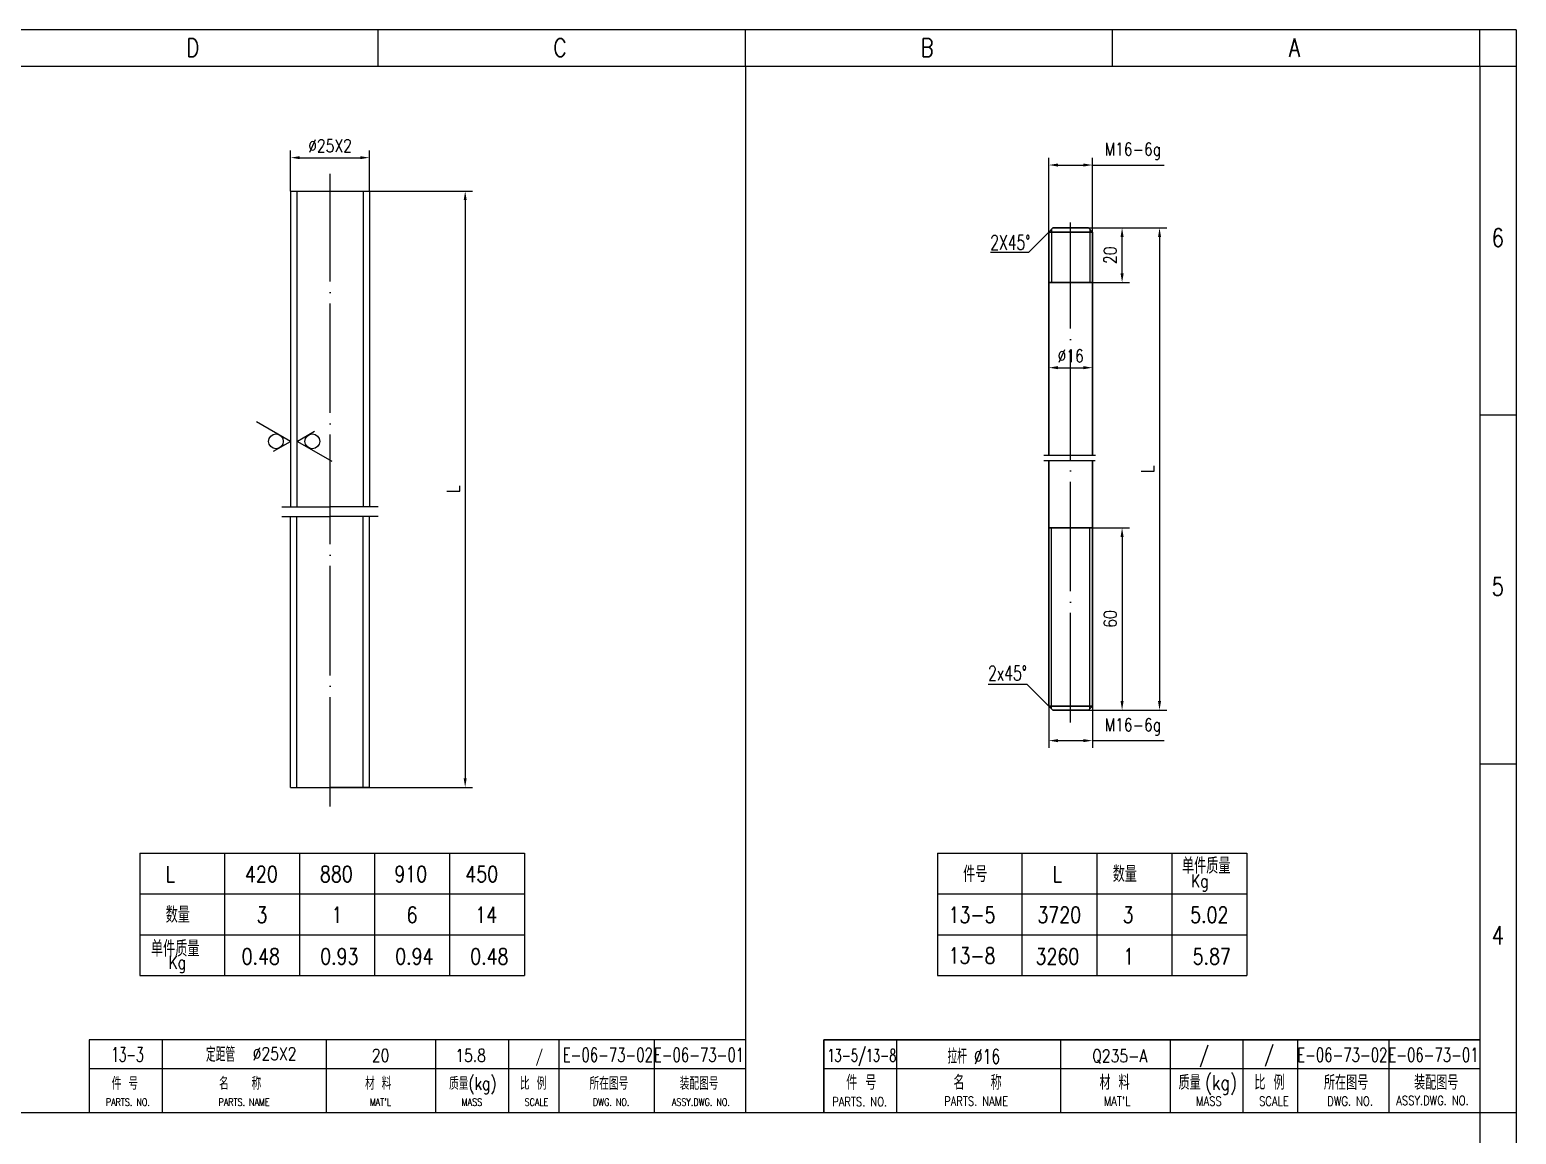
# Model space of a CAD drawing. Header units: millimetres. Extents: x 16142 to 22870, y -8556 to -3804.
# Drawn here: x 19607 to 22870, y -6228 to -3804 of the extents above; entities that cross this region are included whole.
import ezdxf
from ezdxf.enums import TextEntityAlignment as Align

# ---------------------------------------------------------------- set-up
doc = ezdxf.new("R2010")
doc.units = ezdxf.units.MM
doc.header["$LTSCALE"] = 80
doc.linetypes.add('DASHDOT-M', pattern=[36, 30, -3, 0, -3])
doc.linetypes.add('DIVIDE-M', pattern=[39, 30, -3, 0, -3, 0, -3])
for name, color, linetype in [('7', 7, 'Continuous'), ('CDR_DIM', 7, 'Continuous'), ('CDR_DWG1', 4, 'Continuous'), ('CDR_DWG3', 1, 'DASHDOT-M'), ('CDR_DWG4', 3, 'DIVIDE-M'), ('CDR_TEXT', 7, 'Continuous'), ('尺寸线', 7, 'Continuous'), ('尺寸线层', 7, 'Continuous'), ('标注线', 7, 'Continuous'), ('轮廓线', 4, 'Continuous')]:
    doc.layers.add(name, color=color, linetype=linetype)
doc.layers.add('A1', color=4, linetype='Continuous', lineweight=30)
doc.styles.add('HZ', font='ROMANS.shx', dxfattribs={"width": 0.7, "height": 3, "bigfont": 'HZ.shx'})
doc.styles.add('TH_GBDIM', font='romans.shx', dxfattribs={"width": 0.8, "bigfont": 'gbcbig.shx'})
doc.dimstyles.new('TH_GBDIM', dxfattribs={"dimscale": 8, "dimtxt": 3.5, "dimasz": 2.5, "dimexe": 2, "dimexo": 0, "dimgap": 1.5, "dimtad": 1, "dimdec": 0, "dimzin": 0, "dimdsep": 46, "dimtxsty": 'TH_GBDIM', "dimcen": 2.5, "dimclrd": 256, "dimclre": 256, "dimclrt": 256, "dimadec": 0, "dimazin": 0, "dimtfac": 0.714286, "dimtdec": 0, "dimtmove": 0, "dimatfit": 3, "dimfxl": 0, "dimtzin": 0, "dimlwd": -1, "dimlwe": -1, "dimarcsym": 0})

# ---------------------------------------------------------------- blocks, each defined once
blk = doc.blocks.new('A$C1B375470')
for p, q in [((15138, 10692), (18, 10692)), ((15138, 10692), (15138, 5346)), ((15138, 5346), (15138, 0))]:
    blk.add_line(p, q)
at = {"layer": 'CDR_DWG1', "color": 4}
for p, q in [((450, 10512), (14958, 10512)), ((14958, 10512), (14958, 180))]:
    blk.add_line(p, q, dxfattribs=at)
at = {"layer": 'CDR_DWG4', "linetype": 'Continuous'}
for p, q in [((9517.5, 10512), (9517.5, 10692)), ((11331, 10512), (11331, 10692)), ((13144.5, 10512), (13144.5, 10692)), ((14958, 10512), (14958, 10692)), ((14958, 10512), (15138, 10512)), ((14958, 8790), (15138, 8790)), ((14958, 7068), (15138, 7068)), ((14958, 5346), (15138, 5346))]:
    blk.add_line(p, q, dxfattribs=at)
at = {"layer": 'CDR_TEXT', "style": 'HZ', "width": 0.8}
for s, p in [('D', (8602, 10558.9)), ('C', (10415.5, 10558.9)), ('B', (12229, 10558.9)), ('A', (14042.5, 10558.9)), ('6', (15046.9, 9620.2)), ('5', (15046.9, 7898.2)), ('4', (15046.9, 6176.2))]:
    blk.add_text(s, height=90, dxfattribs=at).set_placement(p, align=Align.CENTER)
blk = doc.blocks.new('A$C092B31A8')
at = {"layer": '尺寸线层', "xscale": 0.05555555555555555, "yscale": 0.05555555555555555, "zscale": 0.05555555555555555}
blk.add_blockref('A$C1B375470', (0, 0), dxfattribs=at)
blk = doc.blocks.new('*D241')
at = {"layer": 'Defpoints', "color": 0, "linetype": 'Continuous'}
for p in [(20352.7, -4085), (20179.9, -4158.2), (20352.7, -4158.2)]:
    blk.add_point(p, dxfattribs=at)
at = {"layer": '尺寸线层', "linetype": 'Continuous'}
for p, q in [((20179.9, -4158.2), (20179.9, -4069)), ((20352.7, -4158.2), (20352.7, -4069)), ((20199.9, -4085), (20332.7, -4085))]:
    blk.add_line(p, q, dxfattribs=at)
for points in [[(20199.9, -4081.7), (20199.9, -4088.3), (20179.9, -4085)], [(20332.7, -4081.7), (20332.7, -4088.3), (20352.7, -4085)]]:
    blk.add_solid(points, dxfattribs=at)
at = {"layer": '尺寸线层', "linetype": 'Continuous', "insert": (20266.3, -4059), "char_height": 28, "attachment_point": 5, "style": 'TH_GBDIM'}
blk.add_mtext('%%c25X2{}{}', dxfattribs=at)
blk = doc.blocks.new('*D242')
at = {"layer": 'Defpoints', "color": 0, "linetype": 'Continuous'}
for p in [(20352.7, -4158.2), (20352.7, -5466.7), (20563, -5466.7)]:
    blk.add_point(p, dxfattribs=at)
at = {"layer": '尺寸线层', "linetype": 'Continuous'}
for p, q in [((20352.7, -4158.2), (20579, -4158.2)), ((20563, -4178.2), (20563, -5446.7)), ((20352.7, -5466.7), (20579, -5466.7))]:
    blk.add_line(p, q, dxfattribs=at)
for points in [[(20559.7, -4178.2), (20566.3, -4178.2), (20563, -4158.2)], [(20559.7, -5446.7), (20566.3, -5446.7), (20563, -5466.7)]]:
    blk.add_solid(points, dxfattribs=at)
at = {"layer": '尺寸线层', "linetype": 'Continuous', "insert": (20537, -4812.4), "char_height": 28, "attachment_point": 5, "rotation": 90, "style": 'TH_GBDIM'}
blk.add_mtext('L{}{}', dxfattribs=at)
blk = doc.blocks.new('*D243')
for p, q in [((21930.9, -4239.1), (22103, -4239.1)), ((22087, -4259.1), (22087, -5277.2)), ((21930.9, -5297.2), (22103, -5297.2))]:
    blk.add_line(p, q)
for points in [[(22083.7, -4259.1), (22090.3, -4259.1), (22087, -4239.1)], [(22083.7, -5277.2), (22090.3, -5277.2), (22087, -5297.2)]]:
    blk.add_solid(points)
at = {"layer": 'Defpoints', "color": 0}
for p in [(21930.9, -4239.1), (21930.9, -5297.2), (22087, -5297.2)]:
    blk.add_point(p, dxfattribs=at)
at = {"insert": (22061, -4768.2), "char_height": 28, "attachment_point": 5, "rotation": 90, "style": 'TH_GBDIM'}
blk.add_mtext('L{}{}', dxfattribs=at)
blk = doc.blocks.new('*D244')
for p, q in [((21939.9, -4897.2), (22020.8, -4897.2)), ((22004.8, -4917.2), (22004.8, -5277.2)), ((21930.9, -5297.2), (22020.8, -5297.2))]:
    blk.add_line(p, q)
for points in [[(22001.5, -4917.2), (22008.2, -4917.2), (22004.8, -4897.2)], [(22001.5, -5277.2), (22008.2, -5277.2), (22004.8, -5297.2)]]:
    blk.add_solid(points)
at = {"layer": 'Defpoints', "color": 0}
for p in [(21939.9, -4897.2), (21930.9, -5297.2), (22004.8, -5297.2)]:
    blk.add_point(p, dxfattribs=at)
at = {"insert": (21978.8, -5097.2), "char_height": 28, "attachment_point": 5, "rotation": 90, "style": 'TH_GBDIM'}
blk.add_mtext('60{}{}', dxfattribs=at)
blk = doc.blocks.new('*D245')
for p, q in [((21843.9, -5288.2), (21843.9, -5380.1)), ((21939.9, -5288.2), (21939.9, -5380.1)), ((21863.9, -5364.1), (21919.9, -5364.1)), ((21939.9, -5364.1), (22096.9, -5364.1))]:
    blk.add_line(p, q)
for points in [[(21863.9, -5360.8), (21863.9, -5367.5), (21843.9, -5364.1)], [(21919.9, -5360.8), (21919.9, -5367.5), (21939.9, -5364.1)]]:
    blk.add_solid(points)
at = {"layer": 'Defpoints', "color": 0}
for p in [(21843.9, -5288.2), (21939.9, -5288.2), (21939.9, -5364.1)]:
    blk.add_point(p, dxfattribs=at)
at = {"insert": (22028.4, -5334), "char_height": 28, "attachment_point": 5, "style": 'TH_GBDIM'}
blk.add_mtext('M16-6g{}{}', dxfattribs=at)
blk = doc.blocks.new('*D246')
for p, q in [((21843.9, -4248.1), (21843.9, -4085.1)), ((21863.9, -4101.1), (21919.9, -4101.1)), ((21939.9, -4248.1), (21939.9, -4085.1)), ((21939.9, -4101.1), (22096.9, -4101.1))]:
    blk.add_line(p, q)
for points in [[(21863.9, -4097.8), (21863.9, -4104.5), (21843.9, -4101.1)], [(21919.9, -4097.8), (21919.9, -4104.5), (21939.9, -4101.1)]]:
    blk.add_solid(points)
at = {"layer": 'Defpoints', "color": 0}
for p in [(21939.9, -4101.1), (21843.9, -4248.1), (21939.9, -4248.1)]:
    blk.add_point(p, dxfattribs=at)
at = {"insert": (22028.4, -4071.1), "char_height": 28, "attachment_point": 5, "style": 'TH_GBDIM'}
blk.add_mtext('M16-6g{}{}', dxfattribs=at)
blk = doc.blocks.new('*D247')
for p, q in [((21843.9, -4533.6), (21843.9, -4561.8)), ((21939.9, -4533.6), (21939.9, -4561.8)), ((21863.9, -4545.8), (21919.9, -4545.8))]:
    blk.add_line(p, q)
for points in [[(21863.9, -4542.4), (21863.9, -4549.1), (21843.9, -4545.8)], [(21919.9, -4542.4), (21919.9, -4549.1), (21939.9, -4545.8)]]:
    blk.add_solid(points)
at = {"layer": 'Defpoints', "color": 0}
for p in [(21843.9, -4533.6), (21939.9, -4533.6), (21939.9, -4545.8)]:
    blk.add_point(p, dxfattribs=at)
at = {"insert": (21891.9, -4519.8), "char_height": 28, "attachment_point": 5, "style": 'TH_GBDIM'}
blk.add_mtext('%%c16{}{}', dxfattribs=at)
blk = doc.blocks.new('*D248')
for p, q in [((21915.9, -4239.1), (22020.8, -4239.1)), ((22004.8, -4339.1), (22004.8, -4259.1)), ((21915.9, -4359.1), (22020.8, -4359.1))]:
    blk.add_line(p, q)
for points in [[(22001.5, -4259.1), (22008.2, -4259.1), (22004.8, -4239.1)], [(22001.5, -4339.1), (22008.2, -4339.1), (22004.8, -4359.1)]]:
    blk.add_solid(points)
at = {"layer": 'Defpoints', "color": 0}
for p in [(21915.9, -4239.1), (22004.8, -4239.1), (21915.9, -4359.1)]:
    blk.add_point(p, dxfattribs=at)
at = {"insert": (21978.8, -4299.1), "char_height": 28, "attachment_point": 5, "rotation": 90, "style": 'TH_GBDIM'}
blk.add_mtext('20{}{}', dxfattribs=at)

msp = doc.modelspace()

# ---------------------------------------------------------------- linework, layer by layer
at = {"color": 4, "linetype": 'Continuous'}
for p, q in [((20179.93, -4158.21), (20179.93, -4850.85)), ((20179.93, -4158.21), (20352.73, -4158.21)), ((20193.43, -4158.21), (20193.43, -4850.85)), ((20339.23, -4158.21), (20339.23, -4850.85)), ((20352.73, -4158.21), (20352.73, -4850.85)), ((20179.93, -5466.67), (20179.93, -4872.45)), ((20193.43, -5466.67), (20193.43, -4872.45)), ((20339.23, -5466.67), (20339.23, -4872.45)), ((20352.73, -5466.67), (20352.73, -4872.45)), ((20179.93, -5466.67), (20352.73, -5466.67)), ((20352.73, -5466.67), (20266.33, -5466.67))]:
    msp.add_line(p, q, dxfattribs=at)
at = {"color": 7, "linetype": 'Continuous'}
for p, q in [((21799.29, -4292.78), (21843.93, -4248.13)), ((21849.93, -4242.13), (21849.93, -4359.13)), ((21933.93, -4242.13), (21933.93, -4359.13)), ((21799.29, -4292.78), (21715.67, -4292.78)), ((20179.93, -4707.48), (20105.1, -4664.28)), ((20232.61, -4685.88), (20195.2, -4707.48)), ((20142.51, -4729.08), (20179.93, -4707.48)), ((20195.2, -4707.48), (20270.02, -4750.68)), ((21849.93, -5294.25), (21849.93, -4897.25)), ((21933.93, -5294.25), (21933.93, -4897.25)), ((21796.31, -5240.63), (21710.9, -5240.63)), ((21796.31, -5240.63), (21843.93, -5288.25))]:
    msp.add_line(p, q, dxfattribs=at)
at = {"color": 0, "linetype": 'ByBlock'}
for p, q in [((21843.93, -4479.65), (21843.93, -4490)), ((21939.93, -4479.65), (21939.93, -4490))]:
    msp.add_line(p, q, dxfattribs=at)
at = {"color": 3, "linetype": 'DIVIDE-M', "ltscale": 2}
for p, q in [((21833.12, -4737.47), (21946.49, -4737.47)), ((21833.12, -4749.47), (21945.86, -4749.47))]:
    msp.add_line(p, q, dxfattribs=at)
for p, q in [((20199.26, -5611.03), (20199.26, -5879.31)), ((20363.96, -5611.03), (20363.96, -5879.31)), ((20528.66, -5611.03), (20528.66, -5879.31)), ((21949.52, -5611.03), (21949.52, -5879.31)), ((22114.22, -5611.03), (22114.22, -5879.31)), ((19849.1, -5700.46), (20693.35, -5700.46)), ((21599.36, -5700.46), (22278.92, -5700.46)), ((19849.1, -5789.88), (20693.35, -5789.88)), ((21599.36, -5789.88), (22278.92, -5789.88)), ((19897.98, -6020.28), (19897.98, -6180.28)), ((20257.98, -6020.28), (20257.98, -6180.28)), ((20497.98, -6020.28), (20497.98, -6180.28)), ((20657.98, -6020.28), (20657.98, -6180.28)), ((20768.6, -6020.28), (20768.6, -6180.28)), ((20977.98, -6020.28), (20977.98, -6180.28)), ((21509.98, -6020.28), (21509.98, -6180.28)), ((21869.98, -6020.28), (21869.98, -6180.28)), ((22109.98, -6020.28), (22109.98, -6180.28)), ((22269.98, -6020.28), (22269.98, -6180.28)), ((22389.98, -6020.28), (22389.98, -6180.28)), ((22589.98, -6020.28), (22589.98, -6180.28)), ((21177.98, -6084.28), (19737.98, -6084.28))]:
    msp.add_line(p, q)
at = {"color": 7, "linetype": 'Continuous'}
for centre in [(20147.53, -4707.48), (20227.6, -4707.48)]:
    msp.add_circle(centre, 16.2, dxfattribs=at)
at = {"layer": '7'}
msp.add_line((22789.98, -6084.28), (21349.98, -6084.28), dxfattribs=at)
at = {"layer": 'A1', "color": 4, "linetype": 'Continuous'}
for p, q in [((21843.93, -4248.13), (21852.93, -4239.13)), ((21852.93, -4239.13), (21891.93, -4239.13)), ((21930.93, -4239.13), (21891.93, -4239.13)), ((21939.93, -4248.13), (21930.93, -4239.13)), ((21843.93, -4248.13), (21843.93, -4737.47)), ((21843.93, -4248.13), (21891.93, -4248.13)), ((21939.93, -4248.13), (21891.93, -4248.13)), ((21939.93, -4248.13), (21939.93, -4737.47)), ((21843.93, -4359.13), (21891.93, -4359.13)), ((21939.93, -4359.13), (21891.93, -4359.13)), ((21843.93, -5288.25), (21843.93, -4749.47)), ((21939.93, -5288.25), (21939.93, -4749.47)), ((21843.93, -4897.25), (21891.93, -4897.25)), ((21939.93, -4897.25), (21891.93, -4897.25)), ((21843.93, -5288.25), (21891.93, -5288.25)), ((21843.93, -5288.25), (21852.93, -5297.25)), ((21852.93, -5297.25), (21891.93, -5297.25)), ((21939.93, -5288.25), (21891.93, -5288.25)), ((21930.93, -5297.25), (21891.93, -5297.25)), ((21939.93, -5288.25), (21930.93, -5297.25))]:
    msp.add_line(p, q, dxfattribs=at)
at = {"layer": 'A1', "color": 4}
for p, q in [((22789.98, -6020.28), (21349.98, -6020.28)), ((21349.98, -6020.28), (21349.98, -6180.28))]:
    msp.add_line(p, q, dxfattribs=at)
at = {"layer": 'CDR_DWG1', "ltscale": 0.001}
for p, q in [((19849.1, -5611.03), (20693.35, -5611.03)), ((20693.35, -5611.03), (20693.35, -5879.31)), ((21599.36, -5611.03), (22278.92, -5611.03)), ((22278.92, -5611.03), (22278.92, -5879.31)), ((19849.1, -5879.31), (20693.35, -5879.31)), ((21599.36, -5879.31), (22278.92, -5879.31))]:
    msp.add_line(p, q, dxfattribs=at)
at = {"layer": 'CDR_DWG1', "color": 4}
for p, q in [((21177.98, -6020.28), (19737.98, -6020.28)), ((19737.98, -6020.28), (19737.98, -6180.28))]:
    msp.add_line(p, q, dxfattribs=at)
at = {"layer": 'CDR_DWG3', "ltscale": 0.1}
for p, q in [((20266.33, -5508.94), (20266.33, -4120.8)), ((21891.93, -5324.02), (21891.93, -4227.35))]:
    msp.add_line(p, q, dxfattribs=at)
at = {"layer": 'CDR_DWG4'}
for p, q in [((20160.47, -4850.85), (20266.33, -4850.85)), ((20372.18, -4850.85), (20266.33, -4850.85)), ((20160.47, -4872.45), (20266.33, -4872.45)), ((20372.18, -4872.45), (20266.33, -4872.45))]:
    msp.add_line(p, q, dxfattribs=at)
at = {"layer": 'Defpoints', "color": 0, "linetype": 'ByBlock'}
for p in [(21930.93, -4239.13), (21843.93, -4248.13), (21843.93, -4262.06), (21939.93, -4248.13), (21939.93, -4262.06), (21843.93, -4474.96), (21939.93, -4474.96), (21939.93, -4478.75), (21939.93, -4897.25), (21843.93, -5288.25), (21843.93, -5294.58), (21930.93, -5297.25), (21939.93, -5288.25), (21939.93, -5294.58)]:
    msp.add_point(p, dxfattribs=at)
at = {"layer": '尺寸线', "ltscale": 0.001}
msp.add_line((21177.98, -3884.27), (21177.98, -6180.28), dxfattribs=at)
at = {"layer": '标注线'}
msp.add_line((16341.98, -6180.28), (22789.98, -6180.28), dxfattribs=at)
at = {"layer": '轮廓线'}
for p, q in [((19849.1, -5611.03), (19849.1, -5879.31)), ((20034.56, -5611.03), (20034.56, -5879.31)), ((21599.36, -5611.03), (21599.36, -5879.31)), ((21784.82, -5611.03), (21784.82, -5879.31))]:
    msp.add_line(p, q, dxfattribs=at)

# ---------------------------------------------------------------- block references
at = {"layer": '尺寸线层', "xscale": 8, "yscale": 8, "zscale": 8}
msp.add_blockref('A$C092B31A8', (16141.98, -8556.27), dxfattribs=at)

# ---------------------------------------------------------------- texts
at = {"style": 'HZ', "width": 0.7}
msp.add_text('2x45%%d', height=32, dxfattribs=at).set_placement((21710.7, -5231.93))
at = {"color": 3, "width": 0.8}
for s, height, style, p in [('L', 35, 'HZ', (19905.65, -5674.35)), ('420', 35, 'TH_GBDIM', (20079.68, -5674.35)), ('880', 35, 'TH_GBDIM', (20244.12, -5674.35)), ('910', 35, 'TH_GBDIM', (20407.55, -5674.35)), ('450', 35, 'TH_GBDIM', (20563.35, -5674.35)), ('件号', 35, 'HZ', (21655.91, -5674.35)), ('L', 35, 'HZ', (21852.57, -5674.35)), ('数量', 35, 'HZ', (21984.22, -5674.35)), ('单件质量', 35, 'HZ', (22136.32, -5656.17)), ('Kg', 28, 'HZ', (22156.14, -5685.71)), ('数量', 35, 'HZ', (19905.65, -5763.78)), ('3', 35, 'TH_GBDIM', (20104.99, -5763.78)), ('1', 35, 'TH_GBDIM', (20269.69, -5763.78)), ('6', 35, 'TH_GBDIM', (20434.39, -5763.78)), ('14', 35, 'TH_GBDIM', (20585.21, -5763.78)), ('13-5', 35, 'HZ', (21623.72, -5763.78)), ('3720', 35, 'TH_GBDIM', (21818.98, -5763.78)), ('3', 35, 'TH_GBDIM', (22006.07, -5763.78)), ('5.02', 35, 'TH_GBDIM', (22154.23, -5763.78)), ('单件质量', 35, 'HZ', (19873.39, -5837.94)), ('Kg', 28, 'HZ', (19911.79, -5864.57)), ('0.48', 35, 'TH_GBDIM', (20072.39, -5855.05)), ('0.93', 35, 'TH_GBDIM', (20244.71, -5855.05)), ('0.94', 35, 'TH_GBDIM', (20409.41, -5855.05)), ('0.48', 35, 'TH_GBDIM', (20574.11, -5855.05)), ('13-8', 35, 'HZ', (21623.72, -5853.31)), ('3260', 35, 'TH_GBDIM', (21814.88, -5855.05)), ('1', 35, 'TH_GBDIM', (22007.25, -5855.05)), ('5.87', 35, 'TH_GBDIM', (22159.67, -5855.05))]:
    msp.add_text(s, height=height, dxfattribs=dict(at, style=style)).set_placement(p)
at = {"layer": '7', "style": 'HZ'}
for s, height, width, p in [('%%C25X2', 28, 0.8, (20144.66, -6065.14)), ('20', 28, 0.8, (20377.34, -6068.79)), ('15.8', 28, 0.8, (20574.94, -6068.79)), ('/', 24, 0.7, (20725.73, -6068.79)), ('Q235-A', 28, 0.8, (21999.81, -6069.87))]:
    msp.add_text(s, height=height, dxfattribs=dict(at, width=width)).set_placement(p, align=Align.CENTER)
at = {"layer": '7', "style": 'HZ', "width": 0.8}
for s, height, p in [('件 号', 28, (19787.22, -6130.32)), ('名   称', 28, (20022.73, -6130.32)), ('材 料', 28, (20343.23, -6130.32)), ('质量(kg)', 28, (20527.62, -6130.32)), ('比 例', 28, (20683.19, -6130.32)), ('所在图号', 28, (20835.89, -6130.32)), ('装配图号', 28, (21033.76, -6130.32)), ('件 号', 32, (21399.22, -6130.32)), ('名   称', 32, (21634.73, -6130.32)), ('材 料', 32, (21955.23, -6130.32)), ('质量', 32, (22128.76, -6130.32)), ('(kg)', 32, (22186.65, -6130.32)), ('比 例', 32, (22295.19, -6130.32)), ('所在图号', 32, (22447.89, -6130.32)), ('装配图号', 32, (22645.76, -6130.32)), ('PARTS. NO.', 16, (19774.44, -6165.15)), ('PARTS. NAME', 16, (20021.57, -6165.15)), ("MAT'L", 16, (20353.5, -6165.15)), ('MASS', 16, (20555.17, -6165.15)), ('SCALE', 16, (20693.46, -6165.15)), ('DWG. NO.', 16, (20843.28, -6165.15)), ('ASSY.DWG. NO.', 16, (21016.66, -6165.15))]:
    msp.add_text(s, height=height, dxfattribs=at).set_placement(p)
at = {"layer": 'CDR_DIM', "style": 'HZ', "width": 0.7}
msp.add_text('2X45%%d', height=32, dxfattribs=at).set_placement((21715.42, -4286.92))
at = {"layer": 'CDR_DWG4', "style": 'HZ', "width": 0.8}
for s, p in [('PARTS. NO.', (21368.5, -6166.39)), ('PARTS. NAME', (21614.21, -6165.15)), ("MAT'L", (21964.76, -6165.15)), ('MASS', (22167.17, -6165.15)), ('SCALE', (22305.46, -6165.15)), ('DWG. NO.', (22455.28, -6165.15)), ('ASSY.DWG. NO.', (22606.53, -6163.77))]:
    msp.add_text(s, height=20, dxfattribs=at).set_placement(p)
at = {"layer": 'CDR_TEXT', "style": 'HZ'}
for s, height, width, p in [('13-5/13-8', 28, 0.65, (21433.77, -6068.79)), ('/', 32, 0.7, (22327.31, -6068.68))]:
    msp.add_text(s, height=height, dxfattribs=dict(at, width=width)).set_placement(p, align=Align.CENTER)
at = {"layer": 'CDR_TEXT', "style": 'HZ', "width": 0.7}
msp.add_text('/', height=32, dxfattribs=at).set_placement((22173.91, -6070.23))
at = {"layer": '标注线', "style": 'HZ'}
for s, height, width, p in [('定距管', 32, 0.7, (20026.12, -6068.79)), ('13-3', 32, 0.6, (19821.77, -6068.79)), ('E-06-73-02', 30.4, 0.7, (20876.13, -6068.79)), ('E-06-73-01', 30.4, 0.7, (21076.13, -6068.79)), ('E-06-73-02', 30.4, 0.7, (22488.13, -6068.79)), ('E-06-73-01', 30.4, 0.7, (22688.13, -6068.79))]:
    msp.add_text(s, height=height, dxfattribs=dict(at, width=width)).set_placement(p, align=Align.CENTER)
at = {"layer": '标注线', "style": 'HZ', "width": 0.7}
msp.add_text('拉杆 %%c16', height=32, dxfattribs=at).set_placement((21621.52, -6072.94))

# ---------------------------------------------------------------- dimensions: what is measured, and where the dimension line sits
for base, p1, p2, text, picture, middle in [((21939.93, -4101.15), (21843.93, -4248.13), (21939.93, -4248.13), 'M16-6g{}{}', '*D246', (22028.4, -4071.06)), ((21939.93, -4545.76), (21843.93, -4533.6), (21939.93, -4533.6), '%%c16{}{}', '*D247', (21891.93, -4519.76)), ((21939.93, -5364.13), (21843.93, -5288.25), (21939.93, -5288.25), 'M16-6g{}{}', '*D245', (22028.4, -5334.05))]:
    dim = msp.add_linear_dim(base=base, p1=p1, p2=p2, text=text, dimstyle='TH_GBDIM', override={"dimgap": 1.5, "dimtad": 1, "dimjust": 0, "dimdec": 0, "dimlfac": 1, "dimse1": 0, "dimse2": 0, "dimsd1": 0, "dimsd2": 0})
    dim.commit()
    dim.dimension.update_dxf_attribs({"geometry": picture, "text_midpoint": middle})
for base, p1, p2, text, picture, middle in [((22004.84, -4239.13), (21915.93, -4359.13), (21915.93, -4239.13), '20{}{}', '*D248', (21978.84, -4299.13)), ((22087.01, -5297.25), (21930.93, -4239.13), (21930.93, -5297.25), 'L{}{}', '*D243', (22061.01, -4768.19)), ((22004.84, -5297.25), (21939.93, -4897.25), (21930.93, -5297.25), '60{}{}', '*D244', (21978.84, -5097.25))]:
    dim = msp.add_linear_dim(base=base, p1=p1, p2=p2, angle=90, text=text, dimstyle='TH_GBDIM', override={"dimgap": 1.5, "dimtad": 1, "dimjust": 0, "dimdec": 0, "dimlfac": 1, "dimse1": 0, "dimse2": 0, "dimsd1": 0, "dimsd2": 0})
    dim.commit()
    dim.dimension.update_dxf_attribs({"geometry": picture, "text_midpoint": middle})
at = {"layer": '尺寸线层', "linetype": 'Continuous'}
dim = msp.add_linear_dim(base=(20352.73, -4084.99), p1=(20179.93, -4158.21), p2=(20352.73, -4158.21), text='%%c25X2{}{}', dimstyle='TH_GBDIM', dxfattribs=at)
dim.commit()
dim.dimension.update_dxf_attribs({"geometry": '*D241', "text_midpoint": (20266.33, -4058.99)})
dim = msp.add_linear_dim(base=(20563, -5466.67), p1=(20352.73, -4158.21), p2=(20352.73, -5466.67), angle=90, text='L{}{}', dimstyle='TH_GBDIM', override={"dimgap": 1.5, "dimtad": 1, "dimjust": 0, "dimdec": 0, "dimlfac": 1, "dimse1": 0, "dimse2": 0, "dimsd1": 0, "dimsd2": 0}, dxfattribs=at)
dim.commit()
dim.dimension.update_dxf_attribs({"geometry": '*D242', "text_midpoint": (20537, -4812.44)})

doc.saveas('drawing.dxf')
